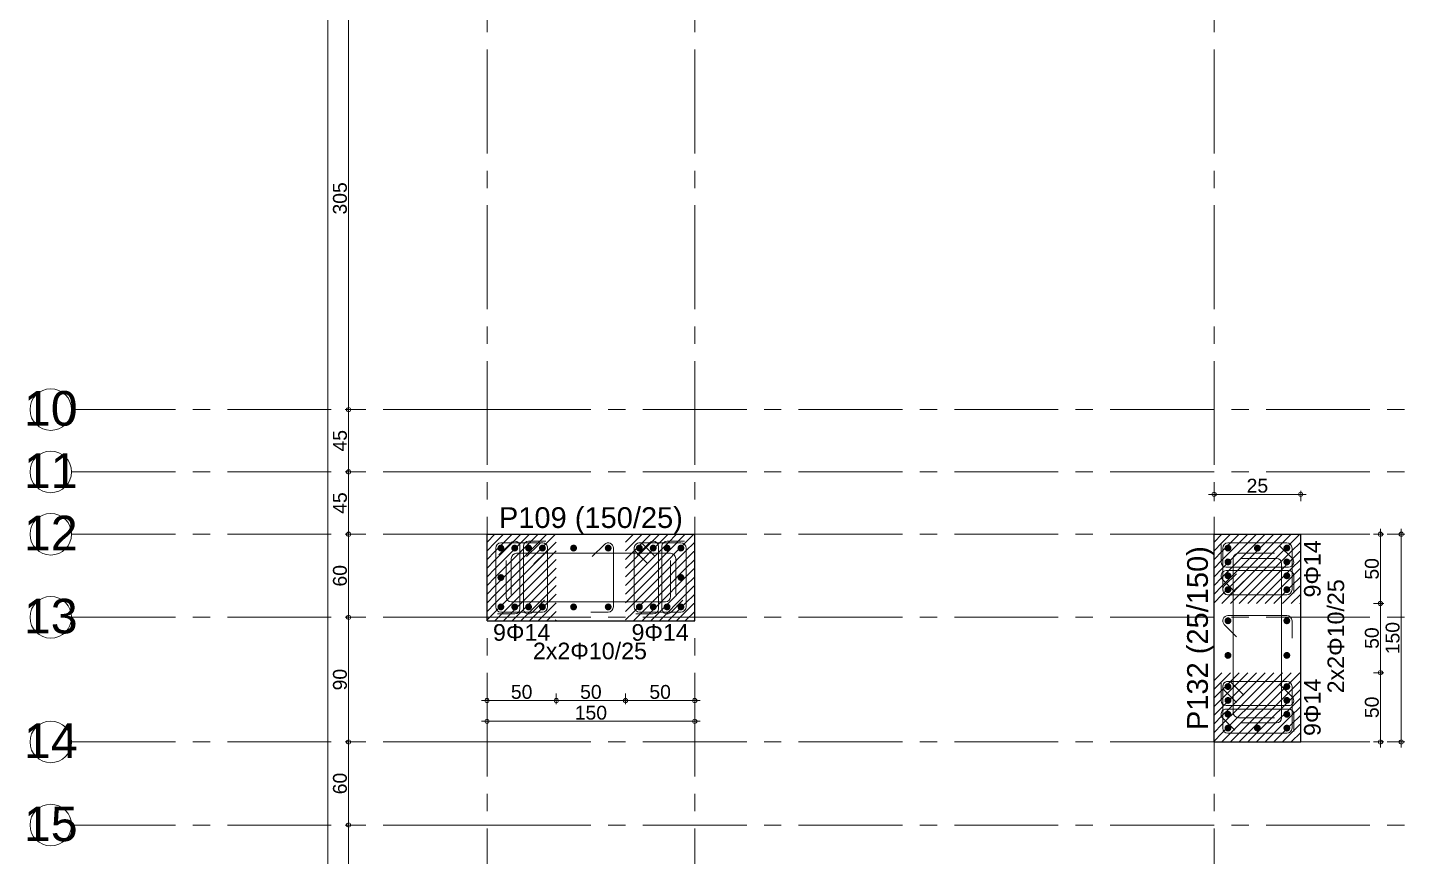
# Model space of a CAD drawing. Header units: millimetres. Extents: x 2232 to 85269, y -3593 to 5869.
# Drawn here: x 24405 to 25400, y 4454 to 5053 of the extents above; entities that cross this region are included whole.
import ezdxf

# ---------------------------------------------------------------- set-up
doc = ezdxf.new("R2010")
doc.units = ezdxf.units.MM
doc.linetypes.add('CENTER2', pattern=[112.5, 75, -12.5, 12.5, -12.5])
doc.linetypes.add('DASHDOT2', pattern=[12.7, 6.35, -3.175, 0, -3.175])
doc.layers.add('aks', color=251, linetype='DASHDOT2', lineweight=35)
for name, color, linetype in [('Donatı Yazısı', 7, 'Continuous'), ('Donatı Çizgisi', 7, 'Continuous'), ('Kolon', 7, 'Continuous'), ('Ölçülendirme', 7, 'Continuous')]:
    doc.layers.add(name, color=color, linetype=linetype)
doc.styles.add('arial_1_18', font='arial.ttf', dxfattribs={"height": 0.2})

# ---------------------------------------------------------------- blocks, each defined once
blk = doc.blocks.new('IDE999Entity6829')
at = {"layer": 'aks', "color": 250, "linetype": 'CENTER2', "lineweight": 5}
blk.add_lwpolyline([(12669.32, 200), (12669.32, 2530)], dxfattribs=at)
blk = doc.blocks.new('IDE999Entity6830')
at = {"layer": 'aks', "color": 250, "linetype": 'CENTER2', "lineweight": 5}
blk.add_lwpolyline([(12519.32, 200), (12519.32, 2530)], dxfattribs=at)
blk = doc.blocks.new('IDE999Entity6839')
at = {"layer": 'aks', "color": 250, "linetype": 'CENTER2', "lineweight": 5}
blk.add_lwpolyline([(13044.32, 200), (13044.32, 2530)], dxfattribs=at)

msp = doc.modelspace()

# ---------------------------------------------------------------- hatches: boundary and pattern name
at = {"layer": 'Donatı Çizgisi', "linetype": 'Continuous', "lineweight": 5}
h = msp.add_hatch(color=5, dxfattribs=at)
edge = h.paths.add_edge_path(flags=0)
edge.add_arc((24746.37, 4676.87), 2.5, 0, 360)
h = msp.add_hatch(color=5, dxfattribs=at)
edge = h.paths.add_edge_path(flags=0)
edge.add_arc((24756.37, 4676.87), 2.5, 0, 360)
h = msp.add_hatch(color=5, dxfattribs=at)
edge = h.paths.add_edge_path(flags=0)
edge.add_arc((24766.37, 4676.87), 2.5, 0, 360)
h = msp.add_hatch(color=5, dxfattribs=at)
edge = h.paths.add_edge_path(flags=0)
edge.add_arc((24776.37, 4676.87), 2.5, 0, 360)
h = msp.add_hatch(color=5, dxfattribs=at)
edge = h.paths.add_edge_path(flags=0)
edge.add_arc((24798.87, 4676.87), 2.5, 0, 360)
h = msp.add_hatch(color=5, dxfattribs=at)
edge = h.paths.add_edge_path(flags=0)
edge.add_arc((24823.87, 4676.87), 2.5, 0, 360)
h = msp.add_hatch(color=5, dxfattribs=at)
edge = h.paths.add_edge_path(flags=0)
edge.add_arc((24846.37, 4676.87), 2.5, 0, 360)
h = msp.add_hatch(color=5, dxfattribs=at)
edge = h.paths.add_edge_path(flags=0)
edge.add_arc((24856.37, 4676.87), 2.5, 0, 360)
h = msp.add_hatch(color=5, dxfattribs=at)
edge = h.paths.add_edge_path(flags=0)
edge.add_arc((24866.37, 4676.87), 2.5, 0, 360)
h = msp.add_hatch(color=5, dxfattribs=at)
edge = h.paths.add_edge_path(flags=0)
edge.add_arc((24876.37, 4676.87), 2.5, 0, 360)
h = msp.add_hatch(color=5, dxfattribs=at)
edge = h.paths.add_edge_path(flags=0)
edge.add_arc((25271.37, 4676.87), 2.5, 0, 360)
h = msp.add_hatch(color=5, dxfattribs=at)
edge = h.paths.add_edge_path(flags=0)
edge.add_arc((25292.62, 4676.87), 2.5, 0, 360)
h = msp.add_hatch(color=5, dxfattribs=at)
edge = h.paths.add_edge_path(flags=0)
edge.add_arc((25313.87, 4676.87), 2.5, 0, 360)
h = msp.add_hatch(color=5, dxfattribs=at)
edge = h.paths.add_edge_path(flags=0)
edge.add_arc((25271.37, 4666.87), 2.5, 0, 360)
h = msp.add_hatch(color=5, dxfattribs=at)
edge = h.paths.add_edge_path(flags=0)
edge.add_arc((25313.87, 4666.87), 2.5, 0, 360)
h = msp.add_hatch(color=5, dxfattribs=at)
edge = h.paths.add_edge_path(flags=0)
edge.add_arc((24746.37, 4655.62), 2.5, 0, 360)
h = msp.add_hatch(color=5, dxfattribs=at)
edge = h.paths.add_edge_path(flags=0)
edge.add_arc((24876.37, 4655.62), 2.5, 0, 360)
h = msp.add_hatch(color=5, dxfattribs=at)
edge = h.paths.add_edge_path(flags=0)
edge.add_arc((25271.37, 4656.87), 2.5, 0, 360)
h = msp.add_hatch(color=5, dxfattribs=at)
edge = h.paths.add_edge_path(flags=0)
edge.add_arc((25313.87, 4656.87), 2.5, 0, 360)
h = msp.add_hatch(color=5, dxfattribs=at)
edge = h.paths.add_edge_path(flags=0)
edge.add_arc((25271.37, 4646.87), 2.5, 0, 360)
h = msp.add_hatch(color=5, dxfattribs=at)
edge = h.paths.add_edge_path(flags=0)
edge.add_arc((25313.87, 4646.87), 2.5, 0, 360)
h = msp.add_hatch(color=5, dxfattribs=at)
edge = h.paths.add_edge_path(flags=0)
edge.add_arc((24746.37, 4634.37), 2.5, 0, 360)
h = msp.add_hatch(color=5, dxfattribs=at)
edge = h.paths.add_edge_path(flags=0)
edge.add_arc((24756.37, 4634.37), 2.5, 0, 360)
h = msp.add_hatch(color=5, dxfattribs=at)
edge = h.paths.add_edge_path(flags=0)
edge.add_arc((24766.37, 4634.37), 2.5, 0, 360)
h = msp.add_hatch(color=5, dxfattribs=at)
edge = h.paths.add_edge_path(flags=0)
edge.add_arc((24776.37, 4634.37), 2.5, 0, 360)
h = msp.add_hatch(color=5, dxfattribs=at)
edge = h.paths.add_edge_path(flags=0)
edge.add_arc((24798.87, 4634.37), 2.5, 0, 360)
h = msp.add_hatch(color=5, dxfattribs=at)
edge = h.paths.add_edge_path(flags=0)
edge.add_arc((24823.87, 4634.37), 2.5, 0, 360)
h = msp.add_hatch(color=5, dxfattribs=at)
edge = h.paths.add_edge_path(flags=0)
edge.add_arc((24846.37, 4634.37), 2.5, 0, 360)
h = msp.add_hatch(color=5, dxfattribs=at)
edge = h.paths.add_edge_path(flags=0)
edge.add_arc((24856.37, 4634.37), 2.5, 0, 360)
h = msp.add_hatch(color=5, dxfattribs=at)
edge = h.paths.add_edge_path(flags=0)
edge.add_arc((24866.37, 4634.37), 2.5, 0, 360)
h = msp.add_hatch(color=5, dxfattribs=at)
edge = h.paths.add_edge_path(flags=0)
edge.add_arc((24876.37, 4634.37), 2.5, 0, 360)
h = msp.add_hatch(color=5, dxfattribs=at)
edge = h.paths.add_edge_path(flags=0)
edge.add_arc((25271.37, 4624.37), 2.5, 0, 360)
h = msp.add_hatch(color=5, dxfattribs=at)
edge = h.paths.add_edge_path(flags=0)
edge.add_arc((25313.87, 4624.37), 2.5, 0, 360)
h = msp.add_hatch(color=5, dxfattribs=at)
edge = h.paths.add_edge_path(flags=0)
edge.add_arc((25271.37, 4599.37), 2.5, 0, 360)
h = msp.add_hatch(color=5, dxfattribs=at)
edge = h.paths.add_edge_path(flags=0)
edge.add_arc((25313.87, 4599.37), 2.5, 0, 360)
h = msp.add_hatch(color=5, dxfattribs=at)
edge = h.paths.add_edge_path(flags=0)
edge.add_arc((25271.37, 4576.87), 2.5, 0, 360)
h = msp.add_hatch(color=5, dxfattribs=at)
edge = h.paths.add_edge_path(flags=0)
edge.add_arc((25313.87, 4576.87), 2.5, 0, 360)
h = msp.add_hatch(color=5, dxfattribs=at)
edge = h.paths.add_edge_path(flags=0)
edge.add_arc((25271.37, 4566.87), 2.5, 0, 360)
h = msp.add_hatch(color=5, dxfattribs=at)
edge = h.paths.add_edge_path(flags=0)
edge.add_arc((25313.87, 4566.87), 2.5, 0, 360)
h = msp.add_hatch(color=5, dxfattribs=at)
edge = h.paths.add_edge_path(flags=0)
edge.add_arc((25271.37, 4556.87), 2.5, 0, 360)
h = msp.add_hatch(color=5, dxfattribs=at)
edge = h.paths.add_edge_path(flags=0)
edge.add_arc((25313.87, 4556.87), 2.5, 0, 360)
h = msp.add_hatch(color=5, dxfattribs=at)
edge = h.paths.add_edge_path(flags=0)
edge.add_arc((25271.37, 4546.87), 2.5, 0, 360)
h = msp.add_hatch(color=5, dxfattribs=at)
edge = h.paths.add_edge_path(flags=0)
edge.add_arc((25292.62, 4546.87), 2.5, 0, 360)
h = msp.add_hatch(color=5, dxfattribs=at)
edge = h.paths.add_edge_path(flags=0)
edge.add_arc((25313.87, 4546.87), 2.5, 0, 360)

# ---------------------------------------------------------------- linework, layer by layer
at = {"layer": 'aks', "color": 250, "linetype": 'CENTER2', "lineweight": 5}
for points in [[(24436.37, 4776.87), (24736.37, 4776.87)], [(24736.37, 4776.87), (27996.37, 4776.87)], [(24436.37, 4731.87), (24736.37, 4731.87)], [(24736.37, 4731.87), (27996.37, 4731.87)], [(24436.37, 4686.87), (24736.37, 4686.87)], [(24736.37, 4686.87), (27996.37, 4686.87)], [(24436.37, 4626.87), (24736.37, 4626.87)], [(24736.37, 4626.87), (27996.37, 4626.87)], [(24436.37, 4536.87), (24736.37, 4536.87)], [(24736.37, 4536.87), (27996.37, 4536.87)], [(24436.37, 4476.87), (24736.37, 4476.87)], [(24736.37, 4476.87), (27996.37, 4476.87)]]:
    msp.add_lwpolyline(points, dxfattribs=at)
at = {"layer": 'aks', "color": 30, "linetype": 'Continuous', "lineweight": 5}
for centre in [(24421.37, 4776.87), (24421.37, 4731.87), (24421.37, 4686.87), (24421.37, 4626.87), (24421.37, 4536.87), (24421.37, 4476.87)]:
    msp.add_circle(centre, 15, dxfattribs=at)
at = {"layer": 'Donatı Çizgisi', "color": 5, "linetype": 'Continuous', "lineweight": 5}
for points in [[(24742.62, 4676.87), (24742.62, 4634.37)], [(24776.37, 4680.62), (24746.37, 4680.62)], [(24773.71, 4679.52), (24764.87, 4670.68)], [(24780.12, 4634.37), (24780.12, 4676.87)], [(24842.62, 4634.37), (24842.62, 4676.87)], [(24846.37, 4680.62), (24876.37, 4680.62)], [(24849.02, 4679.52), (24857.86, 4670.68)], [(24880.12, 4676.87), (24880.12, 4634.37)], [(25267.62, 4646.87), (25267.62, 4676.87)], [(25271.37, 4680.62), (25313.87, 4680.62)], [(25317.62, 4676.87), (25317.62, 4646.87)], [(24770.18, 4665.38), (24779.02, 4674.22)], [(24852.55, 4665.38), (24843.71, 4674.22)], [(25268.71, 4649.52), (25277.55, 4658.36)], [(25282.86, 4653.05), (25274.02, 4644.22)], [(25313.87, 4643.12), (25271.37, 4643.12)], [(24746.37, 4630.62), (24776.37, 4630.62)], [(24876.37, 4630.62), (24846.37, 4630.62)], [(25267.62, 4576.87), (25267.62, 4546.87)], [(25313.87, 4580.62), (25271.37, 4580.62)], [(25282.86, 4570.68), (25274.02, 4579.52)], [(25317.62, 4546.87), (25317.62, 4576.87)], [(25268.71, 4574.22), (25277.55, 4565.38)], [(25271.37, 4543.12), (25313.87, 4543.12)]]:
    msp.add_lwpolyline(points, dxfattribs=at)
at = {"layer": 'Donatı Çizgisi', "color": 1, "linetype": 'Continuous', "lineweight": 5}
for points in [[(24744.87, 4671.93), (24753.71, 4680.77)], [(24760.12, 4678.12), (24760.12, 4633.12)], [(24762.62, 4633.12), (24762.62, 4678.12)], [(24766.37, 4681.87), (24778.87, 4681.87)], [(24812.37, 4670.68), (24821.21, 4679.52)], [(24827.62, 4676.87), (24827.62, 4634.37)], [(24844.87, 4671.93), (24853.71, 4680.77)], [(24860.12, 4678.12), (24860.12, 4633.12)], [(24862.62, 4633.12), (24862.62, 4678.12)], [(24866.37, 4681.87), (24878.87, 4681.87)], [(25266.37, 4666.87), (25266.37, 4679.37)], [(25308.93, 4678.36), (25317.77, 4669.52)], [(24750.12, 4667.87), (24750.12, 4641.87)], [(24753.87, 4643.37), (24753.87, 4669.37)], [(24757.62, 4673.12), (24868.87, 4673.12)], [(24868.87, 4641.87), (24868.87, 4667.87)], [(24872.62, 4669.37), (24872.62, 4643.37)], [(25275.12, 4558.12), (25275.12, 4669.37)], [(25278.87, 4673.12), (25304.87, 4673.12)], [(25306.37, 4669.37), (25280.37, 4669.37)], [(25315.12, 4663.12), (25270.12, 4663.12)], [(25270.12, 4660.62), (25315.12, 4660.62)], [(25310.12, 4554.37), (25310.12, 4665.62)], [(25318.87, 4656.87), (25318.87, 4644.37)], [(25276.3, 4645.38), (25267.46, 4654.22)], [(24753.87, 4638.12), (24865.12, 4638.12)], [(24777.86, 4639.3), (24769.02, 4630.47)], [(24877.86, 4639.3), (24869.02, 4630.47)], [(24756.37, 4629.37), (24743.87, 4629.37)], [(24823.87, 4630.62), (24811.37, 4630.62)], [(24856.37, 4629.37), (24843.87, 4629.37)], [(25271.37, 4628.12), (25313.87, 4628.12)], [(25277.55, 4612.88), (25268.71, 4621.72)], [(25317.62, 4624.37), (25317.62, 4611.87)], [(25266.37, 4566.87), (25266.37, 4579.37)], [(25308.93, 4578.36), (25317.77, 4569.52)], [(25315.12, 4563.12), (25270.12, 4563.12)], [(25270.12, 4560.62), (25315.12, 4560.62)], [(25318.87, 4556.87), (25318.87, 4544.37)], [(25276.3, 4545.38), (25267.46, 4554.22)], [(25304.87, 4554.37), (25278.87, 4554.37)], [(25280.37, 4550.62), (25306.37, 4550.62)]]:
    msp.add_lwpolyline(points, dxfattribs=at)
at = {"layer": 'Donatı Çizgisi', "color": 5, "linetype": 'Continuous', "lineweight": 5}
for centre, start, end in [((24746.37, 4676.87), 90, 180), ((24776.37, 4676.87), 0, 135), ((24776.37, 4676.87), 315, 90), ((24846.37, 4676.87), 90, 225), ((24846.37, 4676.87), 45, 180), ((24876.37, 4676.87), 0, 90), ((25271.37, 4676.87), 90, 180), ((25313.87, 4676.87), 0, 90), ((25271.37, 4646.87), 135, 270), ((25271.37, 4646.87), 180, 315), ((25313.87, 4646.87), 270, 0), ((24746.37, 4634.37), 180, 270), ((24776.37, 4634.37), 270, 0), ((24846.37, 4634.37), 180, 270), ((24876.37, 4634.37), 270, 0), ((25271.37, 4576.87), 45, 180), ((25271.37, 4576.87), 90, 225), ((25313.87, 4576.87), 0, 90), ((25271.37, 4546.87), 180, 270), ((25313.87, 4546.87), 270, 0)]:
    msp.add_arc(centre, 3.75, start, end, dxfattribs=at)
at = {"layer": 'Donatı Çizgisi', "color": 1, "linetype": 'Continuous', "lineweight": 5}
for centre, start, end in [((24756.37, 4678.12), 0, 135), ((24766.37, 4678.12), 90, 180), ((24823.87, 4676.87), 0, 135), ((24856.37, 4678.12), 0, 135), ((24866.37, 4678.12), 90, 180), ((24757.62, 4669.37), 90, 180), ((24868.87, 4669.37), 0, 90), ((25270.12, 4666.87), 180, 270), ((25278.87, 4669.37), 90, 180), ((25306.37, 4665.62), 0, 90), ((25315.12, 4666.87), 270, 45), ((25270.12, 4656.87), 90, 225), ((25315.12, 4656.87), 0, 90), ((24753.87, 4641.87), 180, 270), ((24865.12, 4641.87), 270, 0), ((24756.37, 4633.12), 270, 0), ((24766.37, 4633.12), 180, 315), ((24823.87, 4634.37), 270, 0), ((24856.37, 4633.12), 270, 0), ((24866.37, 4633.12), 180, 315), ((25271.37, 4624.37), 90, 225), ((25313.87, 4624.37), 0, 90), ((25270.12, 4566.87), 180, 270), ((25315.12, 4566.87), 270, 45), ((25270.12, 4556.87), 90, 225), ((25278.87, 4558.12), 180, 270), ((25315.12, 4556.87), 0, 90), ((25306.37, 4554.37), 270, 0)]:
    msp.add_arc(centre, 3.75, start, end, dxfattribs=at)
at = {"layer": 'Kolon', "color": 251, "linetype": 'Continuous', "lineweight": -3}
for points in [[(24736.37, 4681.19), (24742.04, 4686.87)], [(24742.04, 4674.37), (24754.54, 4686.87)], [(24742.04, 4680.62), (24748.29, 4686.87)], [(24754.54, 4674.37), (24767.04, 4686.87)], [(24754.54, 4680.62), (24760.79, 4686.87)], [(24767.04, 4674.37), (24779.54, 4686.87)], [(24767.04, 4680.62), (24773.29, 4686.87)], [(24779.54, 4680.62), (24785.79, 4686.87)], [(24836.37, 4681.19), (24842.04, 4686.87)], [(24842.04, 4674.37), (24854.54, 4686.87)], [(24842.04, 4680.62), (24848.29, 4686.87)], [(24854.54, 4674.37), (24867.04, 4686.87)], [(24854.54, 4680.62), (24860.79, 4686.87)], [(24867.04, 4674.37), (24879.54, 4686.87)], [(24867.04, 4680.62), (24873.29, 4686.87)], [(24879.54, 4680.62), (24885.79, 4686.87)], [(25261.37, 4681.19), (25267.04, 4686.87)], [(25267.04, 4674.37), (25279.54, 4686.87)], [(25267.04, 4680.62), (25273.29, 4686.87)], [(25279.54, 4674.37), (25292.04, 4686.87)], [(25279.54, 4680.62), (25285.79, 4686.87)], [(25292.04, 4674.37), (25304.54, 4686.87)], [(25292.04, 4680.62), (25298.29, 4686.87)], [(25304.54, 4674.37), (25317.04, 4686.87)], [(25304.54, 4680.62), (25310.79, 4686.87)], [(25317.04, 4680.62), (25323.29, 4686.87)], [(24736.37, 4674.94), (24742.04, 4680.62)], [(24748.29, 4674.37), (24754.54, 4680.62)], [(24760.79, 4674.37), (24767.04, 4680.62)], [(24773.29, 4674.37), (24779.54, 4680.62)], [(24779.54, 4674.37), (24786.37, 4681.19)], [(24836.37, 4674.94), (24842.04, 4680.62)], [(24848.29, 4674.37), (24854.54, 4680.62)], [(24860.79, 4674.37), (24867.04, 4680.62)], [(24873.29, 4674.37), (24879.54, 4680.62)], [(24879.54, 4674.37), (24886.37, 4681.19)], [(25261.37, 4674.94), (25267.04, 4680.62)], [(25273.29, 4674.37), (25279.54, 4680.62)], [(25285.79, 4674.37), (25292.04, 4680.62)], [(25298.29, 4674.37), (25304.54, 4680.62)], [(25310.79, 4674.37), (25317.04, 4680.62)], [(25317.04, 4674.37), (25323.87, 4681.19)], [(24736.37, 4668.69), (24742.04, 4674.37)], [(24736.37, 4662.44), (24742.04, 4668.12)], [(24742.04, 4661.87), (24754.54, 4674.37)], [(24742.04, 4668.12), (24748.29, 4674.37)], [(24748.29, 4661.87), (24754.54, 4668.12)], [(24754.54, 4661.87), (24767.04, 4674.37)], [(24754.54, 4668.12), (24760.79, 4674.37)], [(24760.79, 4661.87), (24767.04, 4668.12)], [(24767.04, 4661.87), (24779.54, 4674.37)], [(24767.04, 4668.12), (24773.29, 4674.37)], [(24773.29, 4661.87), (24779.54, 4668.12)], [(24779.54, 4668.12), (24785.79, 4674.37)], [(24779.54, 4661.87), (24786.37, 4668.69)], [(24785.79, 4674.37), (24786.37, 4674.94)], [(24836.37, 4668.69), (24842.04, 4674.37)], [(24836.37, 4662.44), (24842.04, 4668.12)], [(24842.04, 4661.87), (24854.54, 4674.37)], [(24842.04, 4668.12), (24848.29, 4674.37)], [(24848.29, 4661.87), (24854.54, 4668.12)], [(24854.54, 4661.87), (24867.04, 4674.37)], [(24854.54, 4668.12), (24860.79, 4674.37)], [(24860.79, 4661.87), (24867.04, 4668.12)], [(24867.04, 4661.87), (24879.54, 4674.37)], [(24867.04, 4668.12), (24873.29, 4674.37)], [(24873.29, 4661.87), (24879.54, 4668.12)], [(24879.54, 4668.12), (24885.79, 4674.37)], [(24879.54, 4661.87), (24886.37, 4668.69)], [(24885.79, 4674.37), (24886.37, 4674.94)], [(25261.37, 4668.69), (25267.04, 4674.37)], [(25261.37, 4662.44), (25267.04, 4668.12)], [(25267.04, 4661.87), (25279.54, 4674.37)], [(25267.04, 4668.12), (25273.29, 4674.37)], [(25273.29, 4661.87), (25279.54, 4668.12)], [(25279.54, 4661.87), (25292.04, 4674.37)], [(25279.54, 4668.12), (25285.79, 4674.37)], [(25285.79, 4661.87), (25292.04, 4668.12)], [(25292.04, 4661.87), (25304.54, 4674.37)], [(25292.04, 4668.12), (25298.29, 4674.37)], [(25298.29, 4661.87), (25304.54, 4668.12)], [(25304.54, 4661.87), (25317.04, 4674.37)], [(25304.54, 4668.12), (25310.79, 4674.37)], [(25310.79, 4661.87), (25317.04, 4668.12)], [(25317.04, 4668.12), (25323.29, 4674.37)], [(25317.04, 4661.87), (25323.87, 4668.69)], [(25323.29, 4674.37), (25323.87, 4674.94)], [(24736.37, 4656.19), (24742.04, 4661.87)], [(24742.04, 4649.37), (24754.54, 4661.87)], [(24742.04, 4655.62), (24748.29, 4661.87)], [(24754.54, 4649.37), (24767.04, 4661.87)], [(24754.54, 4655.62), (24760.79, 4661.87)], [(24767.04, 4649.37), (24779.54, 4661.87)], [(24767.04, 4655.62), (24773.29, 4661.87)], [(24779.54, 4655.62), (24785.79, 4661.87)], [(24785.79, 4661.87), (24786.37, 4662.44)], [(24836.37, 4656.19), (24842.04, 4661.87)], [(24842.04, 4649.37), (24854.54, 4661.87)], [(24842.04, 4655.62), (24848.29, 4661.87)], [(24854.54, 4649.37), (24867.04, 4661.87)], [(24854.54, 4655.62), (24860.79, 4661.87)], [(24867.04, 4649.37), (24879.54, 4661.87)], [(24867.04, 4655.62), (24873.29, 4661.87)], [(24879.54, 4655.62), (24885.79, 4661.87)], [(24885.79, 4661.87), (24886.37, 4662.44)], [(25261.37, 4656.19), (25267.04, 4661.87)], [(25267.04, 4649.37), (25279.54, 4661.87)], [(25267.04, 4655.62), (25273.29, 4661.87)], [(25279.54, 4649.37), (25292.04, 4661.87)], [(25279.54, 4655.62), (25285.79, 4661.87)], [(25292.04, 4649.37), (25304.54, 4661.87)], [(25292.04, 4655.62), (25298.29, 4661.87)], [(25304.54, 4649.37), (25317.04, 4661.87)], [(25304.54, 4655.62), (25310.79, 4661.87)], [(25317.04, 4655.62), (25323.29, 4661.87)], [(25323.29, 4661.87), (25323.87, 4662.44)], [(24736.37, 4649.94), (24742.04, 4655.62)], [(24736.37, 4643.69), (24742.04, 4649.37)], [(24742.04, 4636.87), (24754.54, 4649.37)], [(24742.04, 4643.12), (24748.29, 4649.37)], [(24748.29, 4649.37), (24754.54, 4655.62)], [(24754.54, 4636.87), (24767.04, 4649.37)], [(24754.54, 4643.12), (24760.79, 4649.37)], [(24760.79, 4649.37), (24767.04, 4655.62)], [(24767.04, 4636.87), (24779.54, 4649.37)], [(24767.04, 4643.12), (24773.29, 4649.37)], [(24773.29, 4649.37), (24779.54, 4655.62)], [(24779.54, 4649.37), (24786.37, 4656.19)], [(24779.54, 4643.12), (24785.79, 4649.37)], [(24785.79, 4649.37), (24786.37, 4649.94)], [(24836.37, 4649.94), (24842.04, 4655.62)], [(24836.37, 4643.69), (24842.04, 4649.37)], [(24842.04, 4636.87), (24854.54, 4649.37)], [(24842.04, 4643.12), (24848.29, 4649.37)], [(24848.29, 4649.37), (24854.54, 4655.62)], [(24854.54, 4636.87), (24867.04, 4649.37)], [(24854.54, 4643.12), (24860.79, 4649.37)], [(24860.79, 4649.37), (24867.04, 4655.62)], [(24867.04, 4636.87), (24879.54, 4649.37)], [(24867.04, 4643.12), (24873.29, 4649.37)], [(24873.29, 4649.37), (24879.54, 4655.62)], [(24879.54, 4649.37), (24886.37, 4656.19)], [(24879.54, 4643.12), (24885.79, 4649.37)], [(24885.79, 4649.37), (24886.37, 4649.94)], [(25261.37, 4649.94), (25267.04, 4655.62)], [(25261.37, 4643.69), (25267.04, 4649.37)], [(25267.04, 4636.87), (25279.54, 4649.37)], [(25267.04, 4643.12), (25273.29, 4649.37)], [(25273.29, 4649.37), (25279.54, 4655.62)], [(25279.54, 4636.87), (25292.04, 4649.37)], [(25279.54, 4643.12), (25285.79, 4649.37)], [(25285.79, 4649.37), (25292.04, 4655.62)], [(25292.04, 4636.87), (25304.54, 4649.37)], [(25292.04, 4643.12), (25298.29, 4649.37)], [(25298.29, 4649.37), (25304.54, 4655.62)], [(25304.54, 4636.87), (25317.04, 4649.37)], [(25304.54, 4643.12), (25310.79, 4649.37)], [(25310.79, 4649.37), (25317.04, 4655.62)], [(25317.04, 4649.37), (25323.87, 4656.19)], [(25317.04, 4643.12), (25323.29, 4649.37)], [(25323.29, 4649.37), (25323.87, 4649.94)], [(24736.37, 4637.44), (24742.04, 4643.12)], [(24736.37, 4631.19), (24742.04, 4636.87)], [(24742.04, 4624.37), (24754.54, 4636.87)], [(24742.04, 4630.62), (24748.29, 4636.87)], [(24748.29, 4636.87), (24754.54, 4643.12)], [(24754.54, 4624.37), (24767.04, 4636.87)], [(24754.54, 4630.62), (24760.79, 4636.87)], [(24760.79, 4636.87), (24767.04, 4643.12)], [(24767.04, 4624.37), (24779.54, 4636.87)], [(24767.04, 4630.62), (24773.29, 4636.87)], [(24773.29, 4636.87), (24779.54, 4643.12)], [(24779.54, 4636.87), (24786.37, 4643.69)], [(24779.54, 4630.62), (24785.79, 4636.87)], [(24785.79, 4636.87), (24786.37, 4637.44)], [(24836.37, 4637.44), (24842.04, 4643.12)], [(24836.37, 4631.19), (24842.04, 4636.87)], [(24842.04, 4624.37), (24854.54, 4636.87)], [(24842.04, 4630.62), (24848.29, 4636.87)], [(24848.29, 4636.87), (24854.54, 4643.12)], [(24854.54, 4624.37), (24867.04, 4636.87)], [(24854.54, 4630.62), (24860.79, 4636.87)], [(24860.79, 4636.87), (24867.04, 4643.12)], [(24867.04, 4624.37), (24879.54, 4636.87)], [(24867.04, 4630.62), (24873.29, 4636.87)], [(24873.29, 4636.87), (24879.54, 4643.12)], [(24879.54, 4636.87), (24886.37, 4643.69)], [(24879.54, 4630.62), (24885.79, 4636.87)], [(24885.79, 4636.87), (24886.37, 4637.44)], [(25261.37, 4637.44), (25267.04, 4643.12)], [(25267.04, 4636.87), (25267.04, 4636.87)], [(25273.29, 4636.87), (25279.54, 4643.12)], [(25273.29, 4636.87), (25273.29, 4636.87)], [(25279.54, 4636.87), (25279.54, 4636.87)], [(25285.79, 4636.87), (25292.04, 4643.12)], [(25285.79, 4636.87), (25285.79, 4636.87)], [(25292.04, 4636.87), (25292.04, 4636.87)], [(25298.29, 4636.87), (25304.54, 4643.12)], [(25298.29, 4636.87), (25298.29, 4636.87)], [(25304.54, 4636.87), (25304.54, 4636.87)], [(25310.79, 4636.87), (25317.04, 4643.12)], [(25310.79, 4636.87), (25310.79, 4636.87)], [(25317.04, 4636.87), (25323.87, 4643.69)], [(25317.04, 4636.87), (25317.04, 4636.87)], [(25323.29, 4636.87), (25323.87, 4637.44)], [(25323.29, 4636.87), (25323.29, 4636.87)], [(24736.37, 4624.94), (24742.04, 4630.62)], [(24748.29, 4624.37), (24754.54, 4630.62)], [(24760.79, 4624.37), (24767.04, 4630.62)], [(24773.29, 4624.37), (24779.54, 4630.62)], [(24779.54, 4624.37), (24786.37, 4631.19)], [(24836.37, 4624.94), (24842.04, 4630.62)], [(24848.29, 4624.37), (24854.54, 4630.62)], [(24860.79, 4624.37), (24867.04, 4630.62)], [(24873.29, 4624.37), (24879.54, 4630.62)], [(24879.54, 4624.37), (24886.37, 4631.19)], [(24742.04, 4624.37), (24742.04, 4624.37)], [(24748.29, 4624.37), (24748.29, 4624.37)], [(24754.54, 4624.37), (24754.54, 4624.37)], [(24760.79, 4624.37), (24760.79, 4624.37)], [(24767.04, 4624.37), (24767.04, 4624.37)], [(24773.29, 4624.37), (24773.29, 4624.37)], [(24779.54, 4624.37), (24779.54, 4624.37)], [(24785.79, 4624.37), (24786.37, 4624.94)], [(24785.79, 4624.37), (24785.79, 4624.37)], [(24842.04, 4624.37), (24842.04, 4624.37)], [(24848.29, 4624.37), (24848.29, 4624.37)], [(24854.54, 4624.37), (24854.54, 4624.37)], [(24860.79, 4624.37), (24860.79, 4624.37)], [(24867.04, 4624.37), (24867.04, 4624.37)], [(24873.29, 4624.37), (24873.29, 4624.37)], [(24879.54, 4624.37), (24879.54, 4624.37)], [(24885.79, 4624.37), (24886.37, 4624.94)], [(24885.79, 4624.37), (24885.79, 4624.37)], [(25261.37, 4581.19), (25267.04, 4586.87)], [(25267.04, 4574.37), (25279.54, 4586.87)], [(25267.04, 4580.62), (25273.29, 4586.87)], [(25279.54, 4574.37), (25292.04, 4586.87)], [(25279.54, 4580.62), (25285.79, 4586.87)], [(25292.04, 4574.37), (25304.54, 4586.87)], [(25292.04, 4580.62), (25298.29, 4586.87)], [(25304.54, 4574.37), (25317.04, 4586.87)], [(25304.54, 4580.62), (25310.79, 4586.87)], [(25317.04, 4580.62), (25323.29, 4586.87)], [(25261.37, 4574.94), (25267.04, 4580.62)], [(25273.29, 4574.37), (25279.54, 4580.62)], [(25285.79, 4574.37), (25292.04, 4580.62)], [(25298.29, 4574.37), (25304.54, 4580.62)], [(25310.79, 4574.37), (25317.04, 4580.62)], [(25317.04, 4574.37), (25323.87, 4581.19)], [(25261.37, 4568.69), (25267.04, 4574.37)], [(25261.37, 4562.44), (25267.04, 4568.12)], [(25267.04, 4561.87), (25279.54, 4574.37)], [(25267.04, 4568.12), (25273.29, 4574.37)], [(25273.29, 4561.87), (25279.54, 4568.12)], [(25279.54, 4561.87), (25292.04, 4574.37)], [(25279.54, 4568.12), (25285.79, 4574.37)], [(25285.79, 4561.87), (25292.04, 4568.12)], [(25292.04, 4561.87), (25304.54, 4574.37)], [(25292.04, 4568.12), (25298.29, 4574.37)], [(25298.29, 4561.87), (25304.54, 4568.12)], [(25304.54, 4561.87), (25317.04, 4574.37)], [(25304.54, 4568.12), (25310.79, 4574.37)], [(25310.79, 4561.87), (25317.04, 4568.12)], [(25317.04, 4568.12), (25323.29, 4574.37)], [(25317.04, 4561.87), (25323.87, 4568.69)], [(25323.29, 4574.37), (25323.87, 4574.94)], [(25261.37, 4556.19), (25267.04, 4561.87)], [(25267.04, 4549.37), (25279.54, 4561.87)], [(25267.04, 4555.62), (25273.29, 4561.87)], [(25279.54, 4549.37), (25292.04, 4561.87)], [(25279.54, 4555.62), (25285.79, 4561.87)], [(25292.04, 4549.37), (25304.54, 4561.87)], [(25292.04, 4555.62), (25298.29, 4561.87)], [(25304.54, 4549.37), (25317.04, 4561.87)], [(25304.54, 4555.62), (25310.79, 4561.87)], [(25317.04, 4555.62), (25323.29, 4561.87)], [(25323.29, 4561.87), (25323.87, 4562.44)], [(25261.37, 4549.94), (25267.04, 4555.62)], [(25261.37, 4543.69), (25267.04, 4549.37)], [(25267.04, 4536.87), (25279.54, 4549.37)], [(25267.04, 4543.12), (25273.29, 4549.37)], [(25273.29, 4549.37), (25279.54, 4555.62)], [(25279.54, 4536.87), (25292.04, 4549.37)], [(25279.54, 4543.12), (25285.79, 4549.37)], [(25285.79, 4549.37), (25292.04, 4555.62)], [(25292.04, 4536.87), (25304.54, 4549.37)], [(25292.04, 4543.12), (25298.29, 4549.37)], [(25298.29, 4549.37), (25304.54, 4555.62)], [(25304.54, 4536.87), (25317.04, 4549.37)], [(25304.54, 4543.12), (25310.79, 4549.37)], [(25310.79, 4549.37), (25317.04, 4555.62)], [(25317.04, 4549.37), (25323.87, 4556.19)], [(25317.04, 4543.12), (25323.29, 4549.37)], [(25323.29, 4549.37), (25323.87, 4549.94)], [(25261.37, 4537.44), (25267.04, 4543.12)], [(25267.04, 4536.87), (25267.04, 4536.87)], [(25273.29, 4536.87), (25279.54, 4543.12)], [(25273.29, 4536.87), (25273.29, 4536.87)], [(25279.54, 4536.87), (25279.54, 4536.87)], [(25285.79, 4536.87), (25292.04, 4543.12)], [(25285.79, 4536.87), (25285.79, 4536.87)], [(25292.04, 4536.87), (25292.04, 4536.87)], [(25298.29, 4536.87), (25304.54, 4543.12)], [(25298.29, 4536.87), (25298.29, 4536.87)], [(25304.54, 4536.87), (25304.54, 4536.87)], [(25310.79, 4536.87), (25317.04, 4543.12)], [(25310.79, 4536.87), (25310.79, 4536.87)], [(25317.04, 4536.87), (25323.87, 4543.69)], [(25317.04, 4536.87), (25317.04, 4536.87)], [(25323.29, 4536.87), (25323.87, 4537.44)], [(25323.29, 4536.87), (25323.29, 4536.87)]]:
    msp.add_lwpolyline(points, dxfattribs=at)
at = {"layer": 'Kolon', "color": 33, "linetype": 'Continuous', "lineweight": -3}
for points in [[(24736.37, 4686.87), (24886.37, 4686.87)], [(24736.37, 4624.37), (24736.37, 4686.87)], [(24886.37, 4624.37), (24886.37, 4686.87)], [(25261.37, 4536.87), (25261.37, 4686.87)], [(25261.37, 4686.87), (25323.87, 4686.87)], [(25323.87, 4536.87), (25323.87, 4686.87)], [(24736.37, 4624.37), (24886.37, 4624.37)], [(25261.37, 4536.87), (25323.87, 4536.87)]]:
    msp.add_lwpolyline(points, dxfattribs=at)
at = {"layer": 'Ölçülendirme', "color": 5, "linetype": 'Continuous', "lineweight": 5}
for points in [[(24621.37, 3157.87), (24621.37, 5495.87)], [(24636.37, 3157.87), (24636.37, 5495.87)], [(24641.37, 4776.87), (24633.87, 4776.87)], [(24641.37, 4731.87), (24633.87, 4731.87)], [(25261.37, 4710.67), (25261.37, 4718.17)], [(25323.87, 4710.67), (25323.87, 4718.17)], [(25327.87, 4715.67), (25257.37, 4715.67)], [(24641.37, 4686.87), (24633.87, 4686.87)], [(25376.47, 4686.87), (25383.97, 4686.87)], [(25381.47, 4532.87), (25381.47, 4690.87)], [(25391.47, 4686.87), (25398.97, 4686.87)], [(25396.47, 4532.87), (25396.47, 4690.87)], [(25376.47, 4636.87), (25383.97, 4636.87)], [(24641.37, 4626.87), (24633.87, 4626.87)], [(25376.47, 4586.87), (25383.97, 4586.87)], [(24732.37, 4566.77), (24890.37, 4566.77)], [(24736.37, 4571.77), (24736.37, 4564.27)], [(24786.37, 4571.77), (24786.37, 4564.27)], [(24836.37, 4571.77), (24836.37, 4564.27)], [(24886.37, 4571.77), (24886.37, 4564.27)], [(24736.37, 4556.77), (24736.37, 4549.27)], [(24886.37, 4556.77), (24886.37, 4549.27)], [(24732.37, 4551.77), (24890.37, 4551.77)], [(24641.37, 4536.87), (24633.87, 4536.87)], [(25376.47, 4536.87), (25383.97, 4536.87)], [(25391.47, 4536.87), (25398.97, 4536.87)], [(24641.37, 4476.87), (24633.87, 4476.87)]]:
    msp.add_lwpolyline(points, dxfattribs=at)
for centre in [(24636.37, 4776.87), (24636.37, 4731.87), (25261.37, 4715.67), (25323.87, 4715.67), (24636.37, 4686.87), (25381.47, 4686.87), (25396.47, 4686.87), (25381.47, 4636.87), (24636.37, 4626.87), (25381.47, 4586.87), (24736.37, 4566.77), (24786.37, 4566.77), (24836.37, 4566.77), (24886.37, 4566.77), (24736.37, 4551.77), (24886.37, 4551.77), (24636.37, 4536.87), (25381.47, 4536.87), (25396.47, 4536.87), (24636.37, 4476.87)]:
    msp.add_circle(centre, 1.5, dxfattribs=at)

# ---------------------------------------------------------------- block references
at = {"layer": 'aks'}
for name in ['IDE999Entity6830', 'IDE999Entity6829', 'IDE999Entity6839']:
    msp.add_blockref(name, (12217.04, 2961.87), dxfattribs=at)

# ---------------------------------------------------------------- texts
at = {"layer": 'aks', "color": 1, "linetype": 'Continuous', "lineweight": 5, "style": 'arial_1_18'}
for s, p in [('10', (24401.94, 4765.24)), ('11', (24401.94, 4720.24)), ('12', (24401.94, 4675.24)), ('13', (24401.94, 4615.24)), ('14', (24401.94, 4525.24)), ('15', (24401.94, 4465.24))]:
    msp.add_text(s, height=25, dxfattribs=at).set_placement(p)
at = {"layer": 'Donatı Yazısı', "color": 1, "linetype": 'Continuous', "lineweight": 5, "style": 'arial_1_18'}
for s, p in [('9Φ14', (25338.27, 4641.2)), ('2x2Φ10/25', (25355.25, 4572)), ('9Φ14', (25338.27, 4541.2))]:
    msp.add_text(s, height=12, rotation=90, dxfattribs=at).set_placement(p)
for s, p in [('9Φ14', (24740.7, 4609.97)), ('9Φ14', (24840.7, 4609.97)), ('2x2Φ10/25', (24769.48, 4596.58))]:
    msp.add_text(s, height=12, dxfattribs=at).set_placement(p)
at = {"layer": 'Kolon', "color": 1, "linetype": 'Continuous', "lineweight": 5, "style": 'arial_1_18'}
msp.add_text('P109 (150/25)', height=15, dxfattribs=at).set_placement((24744.97, 4691.37))
msp.add_text('P132 (25/150)', height=15, rotation=90, dxfattribs=at).set_placement((25256.87, 4545.47))
at = {"layer": 'Ölçülendirme', "color": 5, "linetype": 'Continuous', "lineweight": 5, "style": 'arial_1_18'}
for s, p in [('305', (24635.12, 4917.71)), ('45', (24635.12, 4746.6)), ('45', (24635.12, 4701.6)), ('50', (25380.22, 4654.1)), ('60', (24635.12, 4649.1)), ('50', (25380.22, 4604.1)), ('150', (25395.22, 4600.21)), ('90', (24635.12, 4574.1)), ('50', (25380.22, 4554.1)), ('60', (24635.12, 4499.1))]:
    msp.add_text(s, height=10, rotation=90, dxfattribs=at).set_placement(p)
for s, p in [('25', (25284.85, 4716.92)), ('50', (24753.6, 4568.02)), ('50', (24803.6, 4568.02)), ('50', (24853.6, 4568.02)), ('150', (24799.71, 4553.02))]:
    msp.add_text(s, height=10, dxfattribs=at).set_placement(p)

doc.saveas('drawing.dxf')
